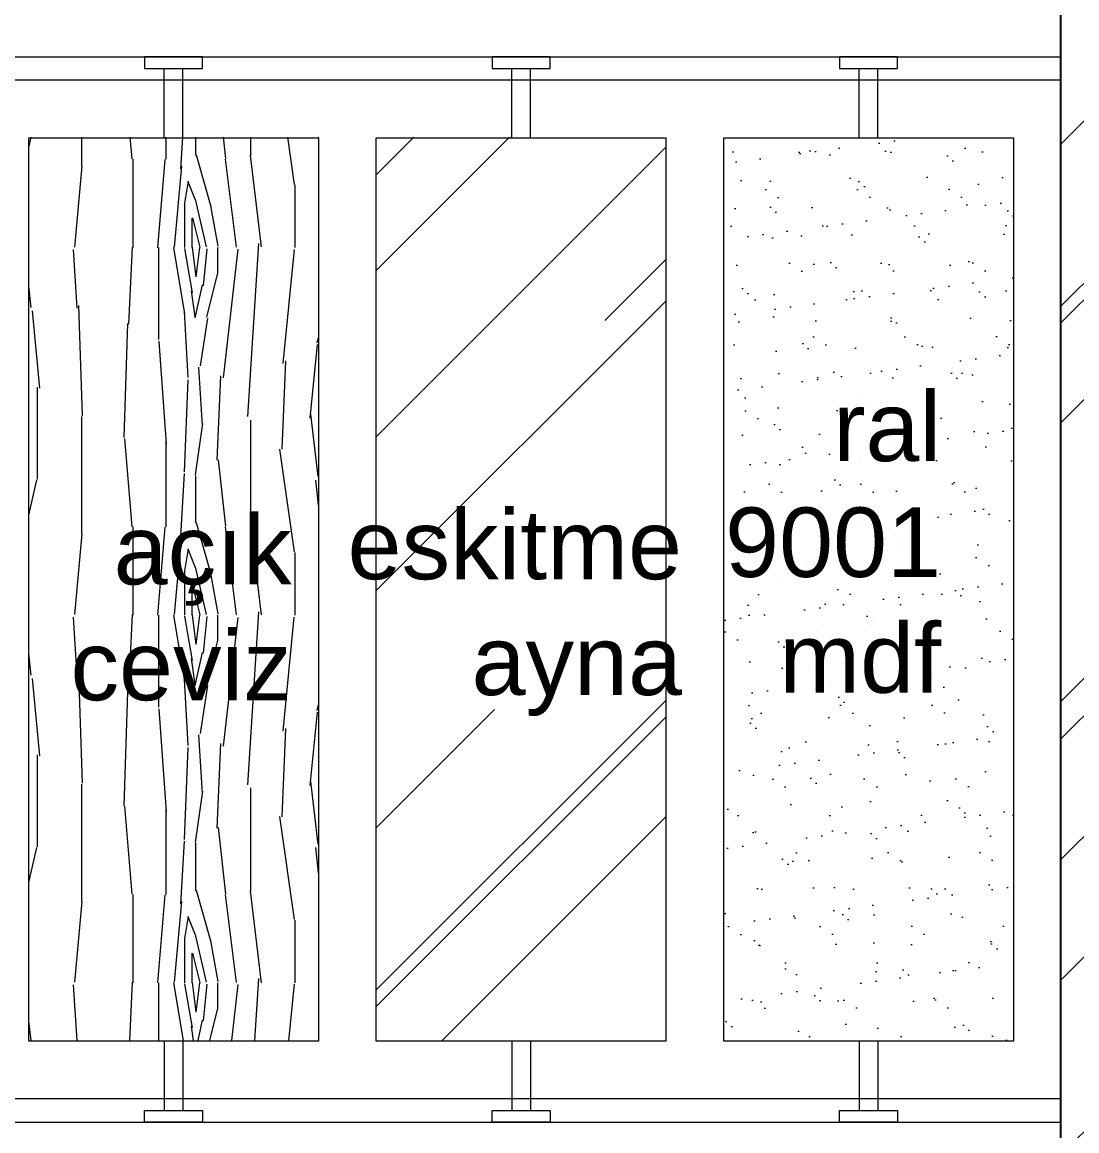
# Model space of a CAD drawing. Header units: millimetres. Extents: x 54215 to 67697, y 23496 to 56611.
# Drawn here: x 56811.5 to 56902.5, y 41020.7 to 41116.5 of the extents above; entities that cross this region are included whole.
import ezdxf

# ---------------------------------------------------------------- set-up
doc = ezdxf.new("R2010")
doc.units = ezdxf.units.MM
for name, color, linetype, lineweight in [('no3_ahsap gorunus arka ince', 53, 'Continuous', 15), ('no3_ahsap gorunus arka kalın', 43, 'Continuous', 15), ('no3_ahsap gorunus on ince', 32, 'Continuous', 13), ('no3_cam gorunus on', 142, 'Continuous', 15), ('no3_duvar kaplama', 8, 'Continuous', 0), ('no3_kutuprofil kesit', 74, 'Continuous', 18), ('no3_yazı duvar', 152, 'Continuous', 0)]:
    doc.layers.add(name, color=color, linetype=linetype, lineweight=lineweight)
doc.styles.get("Standard").update_dxf_attribs({"font": 'arial.ttf'})

# ---------------------------------------------------------------- blocks, each defined once
blk = doc.blocks.new('FAWETUK')
at = {"layer": 'no3_ahsap gorunus arka kalın'}
blk.add_lwpolyline([(10086.07805061465, 17304.67602885429), (10111.07805061465, 17304.67602885429), (10111.07805061465, 17226.67602885428), (10086.07805061465, 17226.67602885428)], close=True, dxfattribs=at)
at = {"layer": 'no3_kutuprofil kesit'}
for p, q in [((10097.77805061465, 17304.67602885429), (10097.77805061465, 17310.67602885429)), ((10099.37805061465, 17304.67602885429), (10099.37805061465, 17310.67602885429)), ((10097.77805061465, 17226.67602885428), (10097.77805061465, 17220.67602885429)), ((10099.37805061465, 17226.67602885428), (10099.37805061465, 17220.67602885429))]:
    blk.add_line(p, q, dxfattribs=at)
for points in [[(10096.07805061465, 17310.67602885429), (10101.07805061465, 17310.67602885429), (10101.07805061465, 17311.67602885429), (10096.07805061465, 17311.67602885429)], [(10096.07805061465, 17220.67602885429), (10101.07805061465, 17220.67602885429), (10101.07805061465, 17219.67602885428), (10096.07805061465, 17219.67602885428)]]:
    blk.add_lwpolyline(points, close=True, dxfattribs=at)

msp = doc.modelspace()

# ---------------------------------------------------------------- hatches: boundary and pattern name
at = {"layer": 'no3_ahsap gorunus arka ince'}
h = msp.add_hatch(dxfattribs=at)
h.set_pattern_fill('AR-SAND', color=254, scale=0.1, style=0)
h.set_pattern_definition([(37.50000000000001, (40290.24879219743, 29444.56648022366), (-0.1600031295984042, 4.894132373293422), [0, -3.860799999999998, 0, -4.318000000000001, 0, -4.1275]), (7.499999999999999, (40290.24879219743, 29444.56648022366), (4.495232831380027, 7.168251005683542), [0, -2.082799999999995, 0, -3.479799999999996, 0, -1.333499999999998]), (327.5, (40287.12459219745, 29444.56648022366), (7.909923702414577, 0.0143718467854591), [0, -1.269999999999998, 0, -4.571999999999999, 0, -5.968999999999998]), (317.5, (40287.12459219745, 29444.56648022366), (7.635564524722973, 2.229293232572163), [0, -0.635, 0, -2.997199999999999, 0, -3.428999999999999])])
h.paths.add_polyline_path([(56872.05662374344, 41028.52323667234), (56883.75662374343, 41028.52323667234), (56885.35662374344, 41028.52323667234), (56897.05662374343, 41028.52323667234), (56897.05662374343, 41106.52323667235), (56885.35662374344, 41106.52323667235), (56883.75662374343, 41106.52323667235), (56872.05662374344, 41106.52323667235)])
at = {"layer": 'no3_ahsap gorunus on ince'}
h = msp.add_hatch(dxfattribs=at)
h.set_pattern_fill('WOOD8', color=256, scale=1.25, angle=90, style=0)
h.set_pattern_definition([(79.69519999999997, (40265.80129219744, 29454.40898022366), (31.74983754423543, 190.5000304621998), [3.549744999999999, -351.426018]), (90, (40266.43629219743, 29457.90148022366), (-31.75000000000002, 31.75), [3.4925, -28.2575]), (108.4348999999999, (40266.43629219743, 29461.39398022366), (-31.74994922326356, 63.50001435172504), [3.012058749999998, -97.39023574999996]), (262.875, (40265.48379219744, 29464.25148022365), (31.74994545013343, 222.2500120600878), [2.559779999999999, -253.41691125]), (264.8056, (40265.16629219743, 29461.71148022365), (31.74984786362728, 317.5000210702195), [3.506914999999998, -347.18329725]), (284.0361999999999, (40264.84879219744, 29458.21898022365), (31.74993777551442, -95.25001721390608), [3.9272525, -126.981331]), (99.46229999999994, (40265.80129219744, 29456.94898022366), (-31.74994149507363, 158.7500249758237), [1.931288749999998, -191.1964362499997]), (83.65980000000005, (40265.48379219744, 29458.85398022366), (-31.75005032522518, -253.9999805082044), [2.87509, -284.63338425]), (275.7106, (40265.80129219744, 29461.71148022365), (31.75004221329749, -285.7499813974821), [3.190843749999996, -315.8927197499996]), (258.6901000000001, (40266.11879219743, 29458.53648022366), (31.74992442889835, 127.0000244716809), [1.618932499999996, -160.2749207499997]), (84.8056, (40266.11879219743, 29451.55148022366), (-31.74984786362703, -317.5000210702194), [3.506914999999996, -347.1832972499996]), (78.69009999999997, (40266.43629219743, 29455.04398022366), (-31.74992442889847, -127.0000244716809), [3.237864999999998, -158.65598825]), (90, (40267.07129219745, 29458.21898022365), (-31.75000000000002, 31.75), [3.81, -27.94]), (110.556, (40267.07129219745, 29462.02898022365), (-63.49987233044001, 158.7500585057008), [2.712719999999996, -268.5594069999997]), (93.81409999999993, (40266.11879219743, 29464.56898022366), (-31.75019490179785, 444.499978558768), [4.773072499999998, -472.5340752499998]), (84.8056, (40265.80129219744, 29469.33148022366), (-31.74984786362703, -317.5000210702194), [3.506914999999996, -347.1832972499996]), (90, (40266.11879219743, 29472.82398022366), (-31.75000000000002, 31.75), [3.4925, -28.2575]), (95.19439999999994, (40266.11879219743, 29444.56648022366), (-31.74984786362705, 317.5000210702194), [3.506914999999998, -347.1832972499998]), (84.8056, (40265.80129219744, 29448.05898022366), (-31.74984786362703, -317.5000210702194), [3.506914999999996, -347.1832972499996]), (90, (40265.48379219744, 29444.56648022366), (-31.75000000000002, 31.75), [1.905, -29.845]), (95.19439999999994, (40265.48379219744, 29446.47148022366), (-31.74984786362705, 317.5000210702194), [3.506914999999998, -347.1832972499998]), (90, (40265.16629219743, 29449.96398022366), (-31.75000000000002, 31.75), [3.174999999999998, -28.575]), (100.3048, (40265.16629219743, 29453.13898022366), (31.74983754423531, -190.5000304621997), [3.549744999999999, -351.426018]), (95.19439999999994, (40264.53129219744, 29456.63148022366), (-31.74984786362705, 317.5000210702194), [3.506914999999998, -347.1832972499998]), (84.8056, (40264.21379219745, 29460.12398022366), (-31.74984786362703, -317.5000210702194), [3.506914999999996, -347.1832972499996]), (84.8056, (40264.53129219744, 29463.61648022365), (-31.74984786362703, -317.5000210702194), [3.506914999999996, -347.1832972499996]), (81.86989999999993, (40264.84879219744, 29467.10898022365), (-31.74997901681363, -190.4999927258638), [4.490116249999995, -220.0162604999999]), (90, (40265.48379219744, 29471.55398022365), (-31.75000000000002, 31.75), [4.7625, -26.9875]), (77.47120000000002, (40284.53379219744, 29470.28398022366), (31.74998728821016, 158.7500096848952), [2.927191249999999, -289.79333075]), (84.28940000000001, (40285.16879219745, 29473.14148022365), (-31.75004221329742, -285.7499813974824), [3.190843750000007, -315.8927197500004]), (98.13009999999993, (40284.53379219744, 29470.28398022366), (-31.7499790168134, 190.4999927258639), [2.245073749999998, -222.2613347499999]), (99.46229999999994, (40284.21629219745, 29472.50648022365), (-31.74994149507363, 158.7500249758237), [3.862546249999995, -189.2651472499998]), (90, (40283.58129219744, 29444.56648022366), (-31.75000000000002, 31.75), [3.81, -27.94]), (80.5377, (40283.58129219744, 29448.37648022366), (-31.74994149507366, -158.7500249758237), [1.931288749999999, -191.1964362499999]), (291.8014, (40283.89879219743, 29450.28148022366), (-31.74999697270033, 95.25000820385357), [1.709801249999999, -169.26918775]), (282.9946000000001, (40284.53379219744, 29448.69398022366), (-63.49992333171038, 285.7500243198286), [4.235989999999996, -419.3618422499997]), (82.87499999999994, (40284.53379219744, 29473.77648022366), (-31.74994545013364, -222.2500120600877), [2.559779999999999, -253.41691125]), (97.12499999999991, (40284.53379219744, 29473.77648022366), (-31.74994545013341, 222.2500120600878), [2.559779999999999, -253.41691125]), (90, (40284.21629219745, 29444.56648022366), (-31.75000000000002, 31.75), [2.54, -29.21]), (284.0361999999999, (40284.21629219745, 29447.10648022366), (31.74993777551442, -95.25001721390608), [2.61816875, -128.290447]), (86.63349999999998, (40283.26379219744, 29451.55148022366), (-31.7503483507546, -507.9999787073941), [5.406835, -535.2762027499998]), (87.70939999999993, (40283.58129219744, 29456.94898022366), (-31.74986489196155, -762.0000036117217), [7.943850000000013, -786.4408960000019]), (93.17979999999987, (40283.89879219743, 29464.88648022366), (-31.74971556612558, 539.7500154614788), [5.723826249999997, -566.6574582499998]), (99.46229999999994, (40283.58129219744, 29470.60148022366), (-31.74994149507363, 158.7500249758237), [5.793834999999992, -187.3338899999998]), (100.3048, (40286.43879219743, 29444.56648022366), (31.74983754423531, -190.5000304621997), [3.549744999999999, -351.426018]), (105.9454, (40285.80379219745, 29448.05898022366), (31.74999703460234, -127.0000041242262), [4.622863749999993, -226.5206289999998]), (90, (40284.53379219744, 29452.50398022366), (-31.75000000000002, 31.75), [4.1275, -27.6225]), (81.86989999999993, (40284.53379219744, 29456.63148022366), (-31.74997901681363, -190.4999927258638), [4.490116249999995, -220.0162604999999]), (93.57629999999992, (40285.16879219745, 29461.07648022366), (-31.74970504136418, 476.250021040215), [5.089906249999999, -503.90129725]), (81.25380000000004, (40284.85129219744, 29466.15648022366), (31.75013283841952, 222.2499794995288), [4.176046249999991, -413.4299897499994]), (75.9638, (40285.48629219743, 29470.28398022366), (-31.74993777551448, -95.25001721390608), [3.927252499999995, -126.9813309999999]), (90, (40286.43879219743, 29474.09398022366), (-31.75000000000002, 31.75), [2.2225, -29.5275]), (264.8056, (40283.26379219744, 29451.55148022366), (31.74984786362728, 317.5000210702195), [7.013797499999999, -343.6764145]), (85.23640000000005, (40281.35879219743, 29444.56648022366), (-31.74973120351717, -349.2500305439196), [7.646416249999998, -374.6742252500002]), (90, (40281.99379219745, 29452.18648022366), (-31.75000000000002, 31.75), [7.302499999999998, -24.4475]), (94.08559999999993, (40281.99379219745, 29459.48898022366), (-31.7498774516097, 412.7500047134091), [8.91263749999998, -436.7198212499991]), (90, (40281.35879219743, 29468.37898022366), (-31.75000000000002, 31.75), [7.9375, -23.8125]), (97.12499999999991, (40288.02629219745, 29444.56648022366), (-31.74994545013341, 222.2500120600878), [7.679308749999999, -248.2973825]), (96.34019999999997, (40287.07379219745, 29452.18648022366), (-31.75005032522536, 253.9999805082042), [5.750178750000006, -281.7582947500005]), (87.51039999999998, (40286.43879219743, 29457.90148022366), (-31.75056746122042, -698.4999832200232), [7.309389999999992, -723.630505999999]), (83.48020000000002, (40286.75629219744, 29465.20398022366), (-95.24998523164481, -825.4999938286162), [11.18482624999998, -1107.298775999998]), (93.01279999999987, (40267.38879219744, 29444.56648022366), (-31.75013082921957, 571.5000003451122), [6.040849999999992, -598.0441112499988]), (81.86989999999993, (40267.07129219745, 29450.59898022366), (-31.74997901681363, -190.4999927258638), [6.735191249999995, -217.7712179999999]), (87.61410000000005, (40268.02379219745, 29457.26648022366), (-31.74945244491246, -730.2500161542616), [7.626603749999997, -755.0345579999997]), (100.6196999999999, (40268.34129219745, 29464.88648022366), (63.50025654686364, -349.2499488551907), [5.168518749999996, -511.6840159999997]), (90, (40267.38879219744, 29469.96648022365), (-31.75000000000002, 31.75), [6.349999999999998, -25.4]), (86.8202, (40263.57879219743, 29444.56648022366), (-31.74971556612554, -539.7500154614788), [5.723826249999991, -566.6574582499992]), (96.00899999999996, (40263.89629219744, 29450.28148022366), (31.74997813376446, -317.4999926146907), [6.065837499999992, -600.517055249999]), (96.7098, (40263.26129219745, 29456.31398022365), (31.7498062552835, -285.7500318684713), [5.434711249999993, -538.0377224999991]), (84.28940000000001, (40262.62629219743, 29461.71148022365), (-31.75004221329742, -285.7499813974824), [6.381686250000013, -312.7018765000005]), (77.90519999999998, (40263.26129219745, 29468.06148022366), (-63.50021354378918, -285.7499556536238), [4.54590125, -450.0449152499999]), (99.46229999999994, (40264.21379219745, 29472.50648022365), (-31.74994149507363, 158.7500249758237), [3.862546249999995, -189.2651472499998]), (93.81409999999993, (40269.61129219743, 29444.56648022366), (-31.75019490179785, 444.499978558768), [4.773072499999998, -472.5340752499998]), (77.19569999999993, (40269.29379219745, 29449.32898022365), (-95.25023504618729, -412.7499315277487), [7.163117499999998, -709.1495214999997]), (90, (40270.88129219745, 29456.31398022365), (-31.75000000000002, 31.75), [7.9375, -23.8125]), (95.44029999999991, (40270.88129219745, 29464.25148022365), (31.74978958431453, -349.2500104103568), [6.697662499999997, -663.0693177499998]), (96.7098, (40270.24629219743, 29470.91898022366), (31.7498062552835, -285.7500318684713), [5.434711249999993, -538.0377224999991]), (90, (40261.35629219745, 29444.56648022366), (-31.75000000000002, 31.75), [5.397499999999999, -26.3525]), (98.13009999999993, (40261.35629219745, 29449.96398022366), (-31.7499790168134, 190.4999927258639), [8.980264999999992, -215.5261437499999]), (87.61410000000005, (40260.08629219743, 29458.85398022366), (-31.74945244491246, -730.2500161542616), [7.626603749999997, -755.0345579999997]), (84.47250000000003, (40260.40379219745, 29466.47398022366), (63.49953610136154, 666.7500550645356), [9.888473749999985, -978.9596562499993]), (96.8428, (40290.24879219743, 29444.56648022366), (63.50025396389725, -539.7499801021628), [7.994459999999987, -791.4501252499983]), (90, (40289.29629219744, 29452.50398022366), (-31.75000000000002, 31.75), [8.89, -22.86]), (86.34780000000002, (40289.29629219744, 29461.39398022366), (-63.4995964947103, -984.2500301807678), [14.9528525, -1480.33393925]), (90, (40279.13629219745, 29444.56648022366), (-31.75000000000002, 31.75), [7.62, -24.13]), (94.7635999999999, (40279.13629219745, 29452.18648022366), (-31.74973120351735, 349.2500305439196), [7.646416249999998, -374.6742252500002]), (88.15239999999996, (40278.50129219743, 29459.80648022366), (-31.74981978801233, -952.500014757926), [9.847611250000012, -974.9143570000017]), (87.27370000000002, (40278.81879219744, 29469.64898022366), (-31.74987355094714, -635.0000091156905), [6.675056249999999, -660.8304665]), (84.8056, (40274.05629219743, 29444.56648022366), (-31.74984786362703, -317.5000210702194), [7.013797499999992, -343.6764144999996]), (90, (40274.69129219744, 29451.55148022366), (-31.75000000000002, 31.75), [10.16, -21.59]), (91.90919999999993, (40274.69129219744, 29461.71148022365), (-31.75076966256203, 920.7499695024876), [9.530302499999996, -943.4987162499997]), (93.57629999999992, (40274.37379219744, 29471.23648022365), (-31.74970504136418, 476.250021040215), [5.089906249999999, -503.90129725])])
h.paths.add_polyline_path([(56812.05790886961, 41028.52323667234), (56823.7579088696, 41028.52323667234), (56825.35790886961, 41028.52323667234), (56837.05790886961, 41028.52323667234), (56837.05790886961, 41106.52323667235), (56825.35790886961, 41106.52323667235), (56823.7579088696, 41106.52323667235), (56812.05790886961, 41106.52323667235)])
at = {"layer": 'no3_cam gorunus on'}
h = msp.add_hatch(dxfattribs=at)
h.set_pattern_fill('AR-RROOF', color=256, angle=45)
h.set_pattern_definition([(45, (46221.92630842818, 23801.84720781806), (21.552614690566, 57.47363917484257), [381, -50.8, 127, -25.4]), (45, (46236.83353358916, 23834.71494522118), (-41.84799352418225, 5.926969039905642), [76.2, -8.382, 152.4, -19.05]), (45, (46215.64012914344, 23826.09389934495), (81.36112045688655, 105.4282068613518), [203.2, -35.56, 101.6, -25.4])])
h.paths.add_polyline_path([(56842.05726630652, 41028.52323667234), (56853.75726630652, 41028.52323667234), (56855.35726630652, 41028.52323667234), (56867.05726630652, 41028.52323667234), (56867.05726630652, 41106.52323667235), (56855.35726630652, 41106.52323667235), (56853.75726630652, 41106.52323667235), (56842.05726630652, 41106.52323667235)])
at = {"layer": 'no3_duvar kaplama'}
h = msp.add_hatch(dxfattribs=at)
h.set_pattern_fill('AR-RROOF', color=256, angle=45)
h.set_pattern_definition([(45, (46221.92469558187, 23801.7865437695), (21.55261469056598, 57.47363917484257), [381, -50.8, 127, -25.4]), (45, (46236.83192074286, 23834.65428117261), (-41.84799352418225, 5.926969039905642), [76.2, -8.382, 152.4, -19.05]), (45, (46215.63851629712, 23826.03323529638), (81.36112045688655, 105.4282068613518), [203.2, -35.56, 101.6, -25.4])])
h.paths.add_polyline_path([(56201.80436833415, 40920.46257262378), (56297.45436833418, 40920.46257262378), (56297.45436833418, 41144.46257262379), (56201.80436833415, 41144.46257262379)])
h.paths.add_polyline_path([(56955.88825755852, 41154.46257262378), (56912.18376811442, 41154.46257262378), (56912.18376811442, 41149.97338179513), (56913.55436833415, 41149.97338179513), (56913.55436833415, 41146.97338179512), (56912.18376811442, 41146.97338179512), (56912.18376811442, 41144.45120025631), (56910.18098085148, 41144.45120025631), (56910.18098085148, 41146.97338179512), (56901.15436833416, 41146.97338179512), (56901.15436833416, 40920.46257262378), (56955.88825755852, 40920.46257262378)])

# ---------------------------------------------------------------- linework, layer by layer
msp.add_line((56901.15436833416, 40920.46257262378), (56901.15436833416, 41154.46257262378))
at = {"layer": 'no3_ahsap gorunus arka ince'}
for p, q in [((56901.15436833416, 41111.46257262378), (56297.45436833418, 41111.46257262378)), ((56901.15436833416, 41023.46257262378), (56297.45436833418, 41023.46257262378))]:
    msp.add_line(p, q, dxfattribs=at)
at = {"layer": 'no3_ahsap gorunus on ince'}
for p, q in [((56297.45436833418, 41113.46257262379), (56901.15436833416, 41113.46257262379)), ((56297.45436833418, 41021.46257262377), (56901.15436833416, 41021.46257262377))]:
    msp.add_line(p, q, dxfattribs=at)

# ---------------------------------------------------------------- block references
for p in [(46725.97824540865, 23801.7865437695), (46725.97824540865, 23801.7865437695), (46755.97760284557, 23801.7865437695), (46755.97760284557, 23801.7865437695), (46785.97696028248, 23801.7865437695), (46785.97696028248, 23801.7865437695)]:
    msp.add_blockref('FAWETUK', p)

# ---------------------------------------------------------------- texts
at = {"layer": 'no3_yazı duvar', "char_height": 6, "attachment_point": 3}
for s, insert, width in [('ral 9001 mdf', (56890.81225320142, 41084.54917074594), 15.99984204034082), ('açık ceviz', (56834.75344006399, 41073.90248538242), 17.58267935685764), ('eskitme ayna', (56868.45200038773, 41074.35140008551), 21.8014826744202)]:
    msp.add_mtext(s, dxfattribs=dict(at, insert=insert, width=width))

doc.saveas('drawing.dxf')
